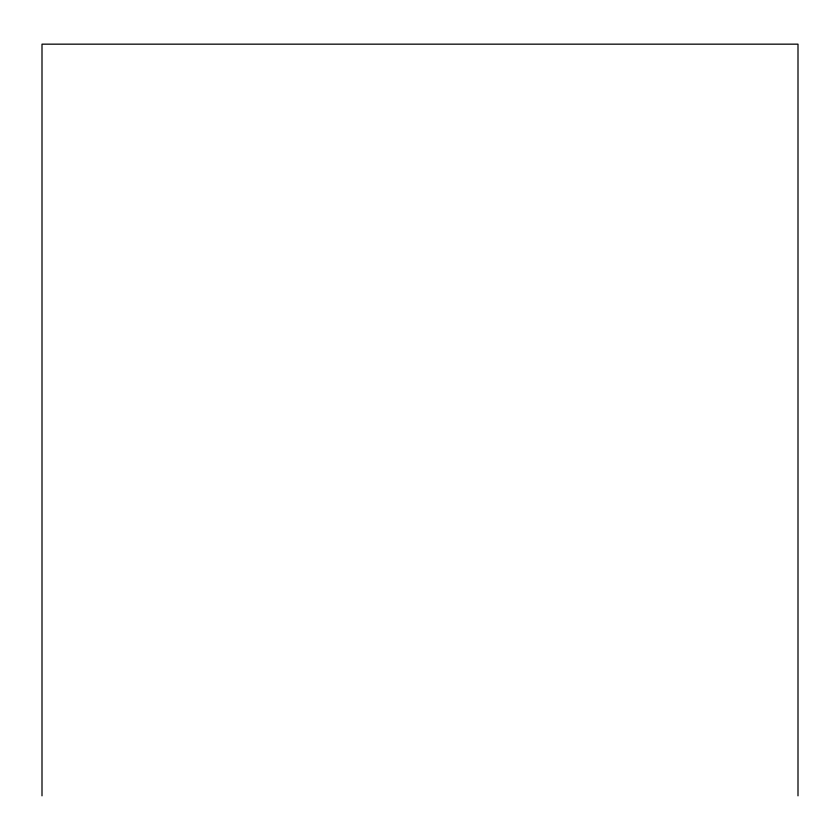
<?xml version="1.0" encoding="UTF-8"?>
<svg xmlns="http://www.w3.org/2000/svg" width="840" height="840" viewBox="0 0 840 840"><rect width="100%" height="100%" fill="white"/><g stroke="black" fill="none" stroke-linecap="round" stroke-linejoin="round"><path stroke-width="1.26" d="M798 795.837L798 44.163L42 44.163L42 795.837"/></g></svg>
